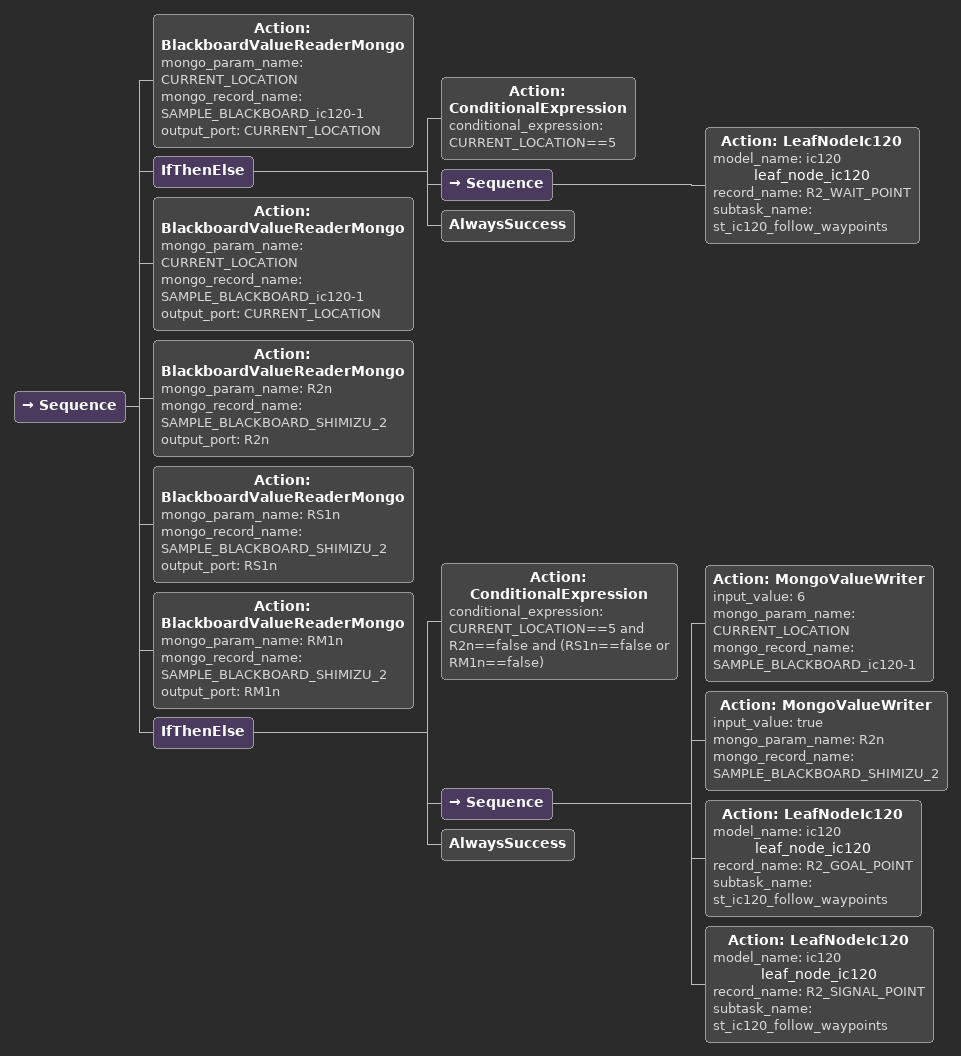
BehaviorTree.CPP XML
<Sequence>
                                            <Action ID="BlackboardValueReaderMongo" mongo_param_name="CURRENT_LOCATION" mongo_record_name="SAMPLE_BLACKBOARD_ic120-1" output_port="CURRENT_LOCATION"/>
                                            <IfThenElse>
                                                <Action ID="ConditionalExpression" conditional_expression="CURRENT_LOCATION==5"/>
                                                <Sequence>
                                                    <Action ID="LeafNodeIc120" model_name="ic120" name="leaf_node_ic120" record_name="R2_WAIT_POINT" subtask_name="st_ic120_follow_waypoints"/>
                                                </Sequence>
                                                <AlwaysSuccess/>
                                            </IfThenElse>
                                            <Action ID="BlackboardValueReaderMongo" mongo_param_name="CURRENT_LOCATION" mongo_record_name="SAMPLE_BLACKBOARD_ic120-1" output_port="CURRENT_LOCATION"/>
                                            <Action ID="BlackboardValueReaderMongo" mongo_param_name="R2n" mongo_record_name="SAMPLE_BLACKBOARD_SHIMIZU_2" output_port="R2n"/>
                                            <Action ID="BlackboardValueReaderMongo" mongo_param_name="RS1n" mongo_record_name="SAMPLE_BLACKBOARD_SHIMIZU_2" output_port="RS1n"/>
                                            <Action ID="BlackboardValueReaderMongo" mongo_param_name="RM1n" mongo_record_name="SAMPLE_BLACKBOARD_SHIMIZU_2" output_port="RM1n"/>
                                            <IfThenElse>
                                                <Action ID="ConditionalExpression" conditional_expression="CURRENT_LOCATION==5 and R2n==false and 
(RS1n==false or RM1n==false)
"/>
                                                <Sequence>
                                                    <Action ID="MongoValueWriter" input_value="6" mongo_param_name="CURRENT_LOCATION" mongo_record_name="SAMPLE_BLACKBOARD_ic120-1"/>
                                                    <Action ID="MongoValueWriter" input_value="true" mongo_param_name="R2n" mongo_record_name="SAMPLE_BLACKBOARD_SHIMIZU_2"/>
                                                    <Action ID="LeafNodeIc120" model_name="ic120" name="leaf_node_ic120" record_name="R2_GOAL_POINT" subtask_name="st_ic120_follow_waypoints"/>
                                                    <Action ID="LeafNodeIc120" model_name="ic120" name="leaf_node_ic120" record_name="R2_SIGNAL_POINT" subtask_name="st_ic120_follow_waypoints"/>
                                                </Sequence>
                                                <AlwaysSuccess/>
                                            </IfThenElse>
                                        </Sequence>
